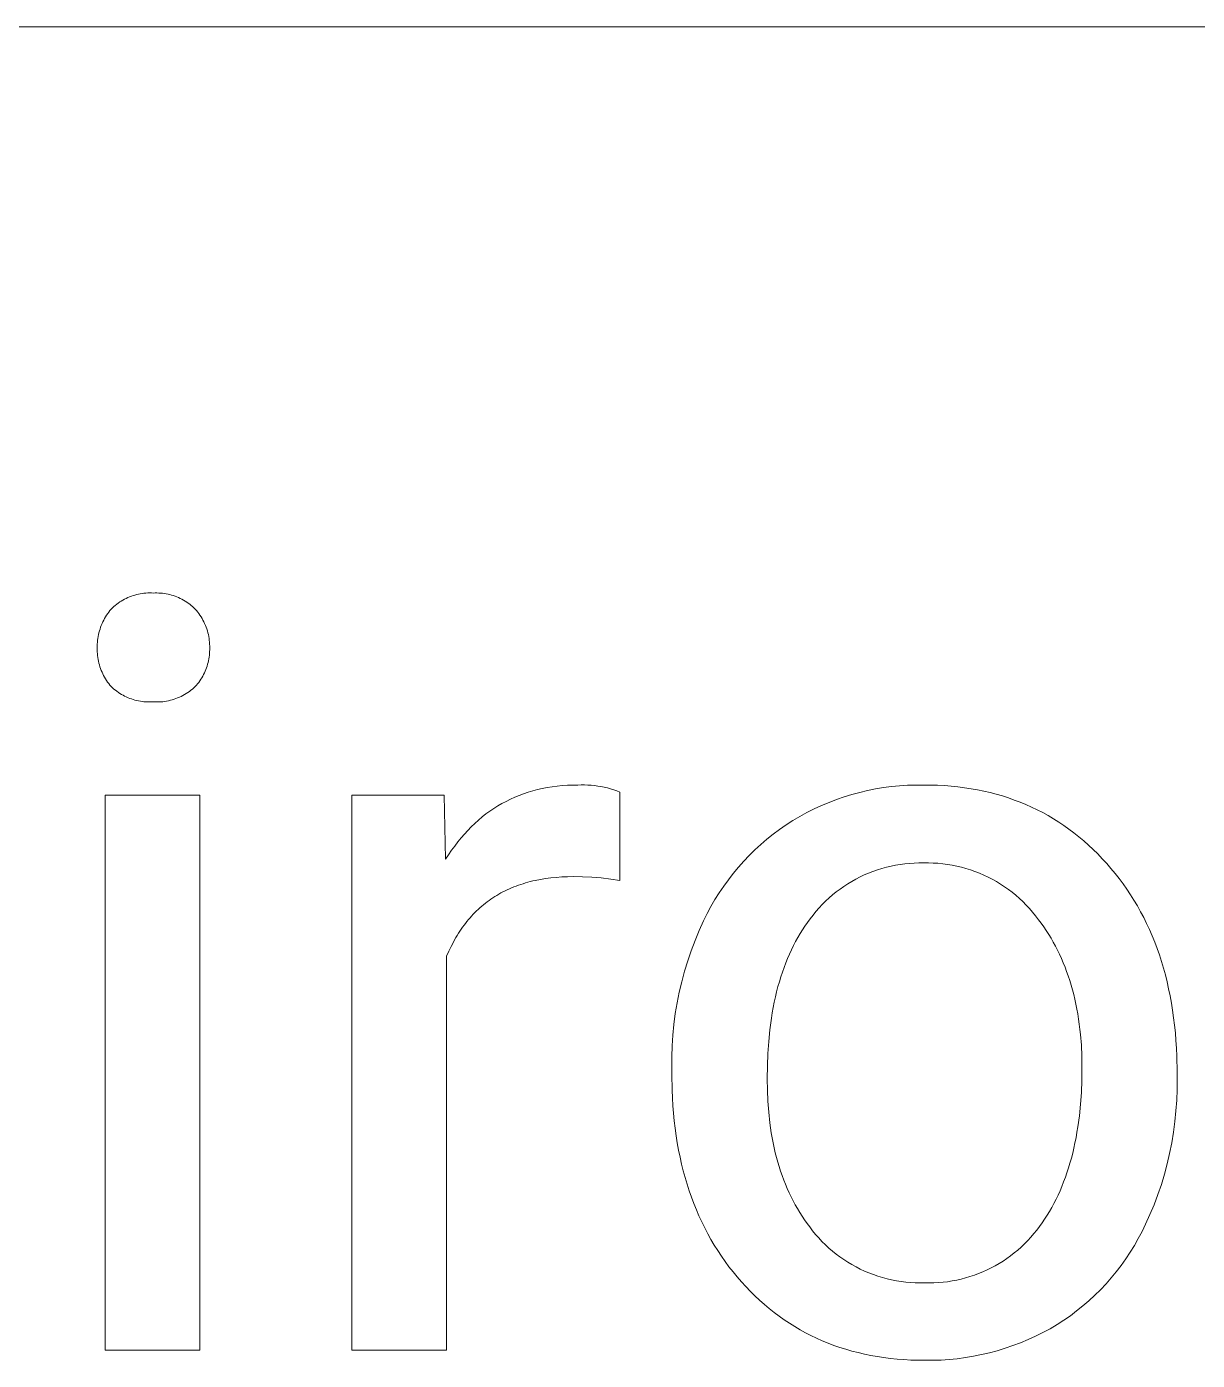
# Model space of a CAD drawing. Header units: millimetres. Extents: x -2542 to 6192, y -257 to 5845.
# Drawn here: x 3938.5 to 4068.1, y 572.1 to 719.8 of the extents above; entities that cross this region are included whole.
import ezdxf

# ---------------------------------------------------------------- set-up
doc = ezdxf.new("R2010")
doc.units = ezdxf.units.MM
doc.header["$MEASUREMENT"] = 0
doc.layers.add('Domyślny', color=7, linetype='Continuous', true_color=0x000000)

msp = doc.modelspace()

# ---------------------------------------------------------------- linework, layer by layer
at = {"layer": 'Domyślny', "color": 18, "lineweight": 15, "true_color": 0x000000}
for p, q in [((6183.9, 719.77), (2891.58, 719.77)), ((3948.46, 655.81), (3948.63, 655.93)), ((3948.63, 655.93), (3948.8, 656.05)), ((3948.8, 656.05), (3948.97, 656.16)), ((3948.97, 656.16), (3949.15, 656.26)), ((3949.15, 656.26), (3949.33, 656.36)), ((3949.33, 656.36), (3949.51, 656.45)), ((3949.51, 656.45), (3949.7, 656.54)), ((3949.7, 656.54), (3949.89, 656.62)), ((3949.89, 656.62), (3950.08, 656.69)), ((3950.08, 656.69), (3950.27, 656.76)), ((3950.27, 656.76), (3950.47, 656.82)), ((3950.47, 656.82), (3950.67, 656.87)), ((3950.67, 656.87), (3950.87, 656.92)), ((3950.87, 656.92), (3951.07, 656.96)), ((3951.07, 656.96), (3951.27, 656.99)), ((3951.27, 656.99), (3951.48, 657.02)), ((3951.48, 657.02), (3951.68, 657.03)), ((3951.68, 657.03), (3951.89, 657.05)), ((3951.89, 657.05), (3952.09, 657.05)), ((3952.09, 657.05), (3952.3, 657.05)), ((3952.3, 657.05), (3952.5, 657.04)), ((3952.5, 657.04), (3952.71, 657.05)), ((3952.71, 657.05), (3952.91, 657.05)), ((3952.91, 657.05), (3953.12, 657.04)), ((3953.12, 657.04), (3953.32, 657.03)), ((3953.32, 657.03), (3953.53, 657.01)), ((3953.53, 657.01), (3953.73, 656.99)), ((3953.73, 656.99), (3953.93, 656.95)), ((3953.93, 656.95), (3954.14, 656.92)), ((3954.14, 656.92), (3954.34, 656.87)), ((3954.34, 656.87), (3954.53, 656.82)), ((3954.53, 656.82), (3954.73, 656.76)), ((3954.73, 656.76), (3954.93, 656.69)), ((3954.93, 656.69), (3955.12, 656.62)), ((3955.12, 656.62), (3955.31, 656.54)), ((3955.31, 656.54), (3955.49, 656.45)), ((3955.49, 656.45), (3955.68, 656.36)), ((3955.68, 656.36), (3955.86, 656.26)), ((3955.86, 656.26), (3956.03, 656.15)), ((3956.03, 656.15), (3956.21, 656.04)), ((3956.21, 656.04), (3956.38, 655.93)), ((3956.38, 655.93), (3956.54, 655.81)), ((3947.12, 654.22), (3947.23, 654.4)), ((3947.23, 654.4), (3947.34, 654.58)), ((3947.34, 654.58), (3947.46, 654.76)), ((3947.46, 654.76), (3947.58, 654.93)), ((3947.58, 654.93), (3947.71, 655.1)), ((3947.71, 655.1), (3947.85, 655.26)), ((3947.85, 655.26), (3948, 655.41)), ((3948, 655.41), (3948.15, 655.55)), ((3948.15, 655.55), (3948.3, 655.68)), ((3948.3, 655.68), (3948.46, 655.81)), ((3956.54, 655.81), (3956.7, 655.68)), ((3956.7, 655.68), (3956.86, 655.54)), ((3956.86, 655.54), (3957.01, 655.41)), ((3957.01, 655.41), (3957.16, 655.26)), ((3957.16, 655.26), (3957.3, 655.1)), ((3957.3, 655.1), (3957.43, 654.94)), ((3957.43, 654.94), (3957.56, 654.76)), ((3957.56, 654.76), (3957.68, 654.59)), ((3957.68, 654.59), (3957.8, 654.41)), ((3957.8, 654.41), (3957.91, 654.23)), ((3946.55, 652.85), (3946.61, 653.05)), ((3946.61, 653.05), (3946.68, 653.25)), ((3946.68, 653.25), (3946.75, 653.45)), ((3946.75, 653.45), (3946.83, 653.65)), ((3946.83, 653.65), (3946.92, 653.84)), ((3946.92, 653.84), (3947.02, 654.03)), ((3947.02, 654.03), (3947.12, 654.22)), ((3957.91, 654.23), (3958.01, 654.04)), ((3958.01, 654.04), (3958.11, 653.85)), ((3958.11, 653.85), (3958.2, 653.66)), ((3958.2, 653.66), (3958.29, 653.46)), ((3958.29, 653.46), (3958.37, 653.26)), ((3958.37, 653.26), (3958.44, 653.06)), ((3958.44, 653.06), (3958.5, 652.86)), ((3946.31, 651.38), (3946.32, 651.6)), ((3946.32, 651.6), (3946.34, 651.81)), ((3946.34, 651.81), (3946.37, 652.02)), ((3946.37, 652.02), (3946.4, 652.23)), ((3946.4, 652.23), (3946.45, 652.44)), ((3946.45, 652.44), (3946.49, 652.64)), ((3946.49, 652.64), (3946.55, 652.85)), ((3958.5, 652.86), (3958.56, 652.65)), ((3958.56, 652.65), (3958.61, 652.44)), ((3958.61, 652.44), (3958.65, 652.23)), ((3958.65, 652.23), (3958.69, 652.02)), ((3958.69, 652.02), (3958.71, 651.81)), ((3958.71, 651.81), (3958.74, 651.6)), ((3958.74, 651.6), (3958.75, 651.39)), ((3946.31, 651.17), (3946.31, 651.38)), ((3946.31, 650.96), (3946.31, 651.17)), ((3946.31, 650.75), (3946.31, 650.96)), ((3946.31, 650.54), (3946.31, 650.75)), ((3946.32, 650.32), (3946.31, 650.54)), ((3946.34, 650.11), (3946.32, 650.32)), ((3946.37, 649.9), (3946.34, 650.11)), ((3958.7, 649.94), (3958.67, 649.74)), ((3958.72, 650.15), (3958.7, 649.94)), ((3958.74, 650.35), (3958.72, 650.15)), ((3958.75, 650.55), (3958.74, 650.35)), ((3958.75, 651.39), (3958.76, 651.17)), ((3958.76, 650.76), (3958.75, 650.55)), ((3958.76, 651.17), (3958.76, 650.96)), ((3958.76, 650.96), (3958.76, 650.76)), ((3946.4, 649.69), (3946.37, 649.9)), ((3946.44, 649.49), (3946.4, 649.69)), ((3946.49, 649.28), (3946.44, 649.49)), ((3946.54, 649.08), (3946.49, 649.28)), ((3946.6, 648.87), (3946.54, 649.08)), ((3946.67, 648.67), (3946.6, 648.87)), ((3946.75, 648.48), (3946.67, 648.67)), ((3946.83, 648.28), (3946.75, 648.48)), ((3958.34, 648.57), (3958.26, 648.38)), ((3958.41, 648.76), (3958.34, 648.57)), ((3958.47, 648.95), (3958.41, 648.76)), ((3958.53, 649.15), (3958.47, 648.95)), ((3958.58, 649.35), (3958.53, 649.15)), ((3958.63, 649.54), (3958.58, 649.35)), ((3958.67, 649.74), (3958.63, 649.54)), ((3946.92, 648.09), (3946.83, 648.28)), ((3947.01, 647.9), (3946.92, 648.09)), ((3947.11, 647.71), (3947.01, 647.9)), ((3947.22, 647.53), (3947.11, 647.71)), ((3947.33, 647.35), (3947.22, 647.53)), ((3947.45, 647.18), (3947.33, 647.35)), ((3947.58, 647.01), (3947.45, 647.18)), ((3947.71, 646.84), (3947.58, 647.01)), ((3957.42, 646.99), (3957.29, 646.84)), ((3957.55, 647.15), (3957.42, 646.99)), ((3957.66, 647.32), (3957.55, 647.15)), ((3957.78, 647.49), (3957.66, 647.32)), ((3957.89, 647.66), (3957.78, 647.49)), ((3957.99, 647.84), (3957.89, 647.66)), ((3958.08, 648.01), (3957.99, 647.84)), ((3958.17, 648.2), (3958.08, 648.01)), ((3958.26, 648.38), (3958.17, 648.2)), ((3947.85, 646.68), (3947.71, 646.84)), ((3948, 646.54), (3947.85, 646.68)), ((3948.15, 646.41), (3948, 646.54)), ((3948.31, 646.28), (3948.15, 646.41)), ((3948.47, 646.16), (3948.31, 646.28)), ((3948.64, 646.04), (3948.47, 646.16)), ((3948.81, 645.93), (3948.64, 646.04)), ((3948.98, 645.82), (3948.81, 645.93)), ((3949.16, 645.72), (3948.98, 645.82)), ((3949.34, 645.62), (3949.16, 645.72)), ((3949.52, 645.54), (3949.34, 645.62)), ((3949.71, 645.45), (3949.52, 645.54)), ((3955.4, 645.5), (3955.21, 645.42)), ((3955.6, 645.59), (3955.4, 645.5)), ((3955.78, 645.69), (3955.6, 645.59)), ((3955.97, 645.79), (3955.78, 645.69)), ((3956.15, 645.9), (3955.97, 645.79)), ((3956.33, 646.02), (3956.15, 645.9)), ((3956.51, 646.14), (3956.33, 646.02)), ((3956.67, 646.27), (3956.51, 646.14)), ((3956.84, 646.4), (3956.67, 646.27)), ((3957, 646.54), (3956.84, 646.4)), ((3957.16, 646.68), (3957, 646.54)), ((3957.29, 646.84), (3957.16, 646.68)), ((3949.9, 645.38), (3949.71, 645.45)), ((3950.09, 645.31), (3949.9, 645.38)), ((3950.29, 645.25), (3950.09, 645.31)), ((3950.48, 645.19), (3950.29, 645.25)), ((3950.68, 645.14), (3950.48, 645.19)), ((3950.88, 645.1), (3950.68, 645.14)), ((3951.08, 645.06), (3950.88, 645.1)), ((3951.28, 645.03), (3951.08, 645.06)), ((3951.48, 645.01), (3951.28, 645.03)), ((3951.69, 644.99), (3951.48, 645.01)), ((3951.89, 644.98), (3951.69, 644.99)), ((3952.1, 644.98), (3951.89, 644.98)), ((3952.3, 644.98), (3952.1, 644.98)), ((3952.5, 645), (3952.3, 644.98)), ((3952.71, 644.99), (3952.5, 645)), ((3952.93, 644.98), (3952.71, 644.99)), ((3953.14, 644.98), (3952.93, 644.98)), ((3953.35, 645), (3953.14, 644.98)), ((3953.56, 645.01), (3953.35, 645)), ((3953.77, 645.04), (3953.56, 645.01)), ((3953.98, 645.07), (3953.77, 645.04)), ((3954.19, 645.11), (3953.98, 645.07)), ((3954.4, 645.16), (3954.19, 645.11)), ((3954.6, 645.22), (3954.4, 645.16)), ((3954.81, 645.28), (3954.6, 645.22)), ((3955.01, 645.35), (3954.81, 645.28)), ((3955.21, 645.42), (3955.01, 645.35)), ((3994.54, 635.13), (3995.06, 635.27)), ((3995.06, 635.27), (3995.59, 635.39)), ((3995.59, 635.39), (3996.13, 635.49)), ((3996.13, 635.49), (3996.68, 635.58)), ((3996.68, 635.58), (3997.23, 635.65)), ((3997.23, 635.65), (3997.8, 635.71)), ((3997.8, 635.71), (3998.37, 635.75)), ((3998.37, 635.75), (3998.95, 635.77)), ((3998.95, 635.77), (3999.54, 635.78)), ((3999.54, 635.78), (3999.91, 635.79)), ((3999.91, 635.79), (4000.27, 635.79)), ((4000.27, 635.79), (4000.64, 635.78)), ((4000.64, 635.78), (4001, 635.76)), ((4001, 635.76), (4001.37, 635.72)), ((4001.37, 635.72), (4001.73, 635.67)), ((4001.73, 635.67), (4002.09, 635.61)), ((4002.09, 635.61), (4002.45, 635.54)), ((4002.45, 635.54), (4002.81, 635.45)), ((4002.81, 635.45), (4003.16, 635.36)), ((4003.16, 635.36), (4003.51, 635.25)), ((4003.51, 635.25), (4003.85, 635.13)), ((4030.75, 634.96), (4031.62, 635.17)), ((4031.62, 635.17), (4032.49, 635.35)), ((4032.49, 635.35), (4033.38, 635.49)), ((4033.38, 635.49), (4034.26, 635.61)), ((4034.26, 635.61), (4035.15, 635.7)), ((4035.15, 635.7), (4036.05, 635.76)), ((4036.05, 635.76), (4036.94, 635.78)), ((4036.94, 635.78), (4037.83, 635.78)), ((4037.83, 635.78), (4038.61, 635.77)), ((4038.61, 635.77), (4039.38, 635.75)), ((4039.38, 635.75), (4040.14, 635.71)), ((4040.14, 635.71), (4040.89, 635.65)), ((4040.89, 635.65), (4041.63, 635.57)), ((4041.63, 635.57), (4042.36, 635.48)), ((4042.36, 635.48), (4043.08, 635.37)), ((4043.08, 635.37), (4043.79, 635.24)), ((4043.79, 635.24), (4044.5, 635.1)), ((3947.18, 573.19), (3947.18, 634.64)), ((3947.18, 634.64), (3957.68, 634.64)), ((3957.68, 634.64), (3957.68, 573.19)), ((3974.5, 573.19), (3974.5, 634.65)), ((3974.5, 634.65), (3984.71, 634.65)), ((3984.71, 634.65), (3984.88, 627.55)), ((3990.67, 633.46), (3991.12, 633.73)), ((3991.12, 633.73), (3991.59, 633.97)), ((3991.59, 633.97), (3992.06, 634.21)), ((3992.06, 634.21), (3992.54, 634.42)), ((3992.54, 634.42), (3993.02, 634.63)), ((3993.02, 634.63), (3993.52, 634.81)), ((3993.52, 634.81), (3994.02, 634.98)), ((3994.02, 634.98), (3994.54, 635.13)), ((4003.85, 635.13), (4004.2, 634.99)), ((4004.2, 634.99), (4004.2, 625.22)), ((4026.52, 633.51), (4027.35, 633.86)), ((4027.35, 633.86), (4028.18, 634.18)), ((4028.18, 634.18), (4029.03, 634.47)), ((4029.03, 634.47), (4029.88, 634.73)), ((4029.88, 634.73), (4030.75, 634.96)), ((4044.5, 635.1), (4045.19, 634.94)), ((4045.19, 634.94), (4045.88, 634.76)), ((4045.88, 634.76), (4046.55, 634.57)), ((4046.55, 634.57), (4047.22, 634.35)), ((4047.22, 634.35), (4047.87, 634.12)), ((4047.87, 634.12), (4048.52, 633.88)), ((4048.52, 633.88), (4049.16, 633.62)), ((3988.53, 631.89), (3988.94, 632.24)), ((3988.94, 632.24), (3989.36, 632.57)), ((3989.36, 632.57), (3989.79, 632.88)), ((3989.79, 632.88), (3990.22, 633.18)), ((3990.22, 633.18), (3990.67, 633.46)), ((4023.35, 631.86), (4024.12, 632.31)), ((4024.12, 632.31), (4024.91, 632.74)), ((4024.91, 632.74), (4025.71, 633.14)), ((4025.71, 633.14), (4026.52, 633.51)), ((4049.16, 633.62), (4049.79, 633.34)), ((4049.79, 633.34), (4050.41, 633.04)), ((4050.41, 633.04), (4051.02, 632.73)), ((4051.02, 632.73), (4051.62, 632.39)), ((4051.62, 632.39), (4052.21, 632.05)), ((3986.97, 630.35), (3987.35, 630.76)), ((3987.35, 630.76), (3987.73, 631.15)), ((3987.73, 631.15), (3988.13, 631.53)), ((3988.13, 631.53), (3988.53, 631.89)), ((4021.17, 630.33), (4021.88, 630.87)), ((4021.88, 630.87), (4022.61, 631.37)), ((4022.61, 631.37), (4023.35, 631.86)), ((4052.21, 632.05), (4052.79, 631.68)), ((4052.79, 631.68), (4053.36, 631.3)), ((4053.36, 631.3), (4053.93, 630.9)), ((4053.93, 630.9), (4054.48, 630.48)), ((3985.89, 629.02), (3986.24, 629.48)), ((3986.24, 629.48), (3986.6, 629.92)), ((3986.6, 629.92), (3986.97, 630.35)), ((4019.81, 629.2), (4020.48, 629.78)), ((4020.48, 629.78), (4021.17, 630.33)), ((4054.48, 630.48), (4055.03, 630.05)), ((4055.03, 630.05), (4055.56, 629.6)), ((4055.56, 629.6), (4056.09, 629.13)), ((3984.88, 627.55), (3985.21, 628.06)), ((3985.21, 628.06), (3985.55, 628.55)), ((3985.55, 628.55), (3985.89, 629.02)), ((4017.91, 627.34), (4018.52, 627.98)), ((4018.52, 627.98), (4019.15, 628.6)), ((4019.15, 628.6), (4019.81, 629.2)), ((4056.09, 629.13), (4056.61, 628.65)), ((4056.61, 628.65), (4057.12, 628.14)), ((4057.12, 628.14), (4057.62, 627.62)), ((4016.75, 625.99), (4017.32, 626.68)), ((4017.32, 626.68), (4017.91, 627.34)), ((4032.71, 626.39), (4032.22, 626.21)), ((4033.21, 626.54), (4032.71, 626.39)), ((4033.71, 626.68), (4033.21, 626.54)), ((4034.22, 626.8), (4033.71, 626.68)), ((4034.73, 626.9), (4034.22, 626.8)), ((4035.24, 626.99), (4034.73, 626.9)), ((4035.76, 627.05), (4035.24, 626.99)), ((4036.27, 627.1), (4035.76, 627.05)), ((4036.79, 627.14), (4036.27, 627.1)), ((4037.31, 627.15), (4036.79, 627.14)), ((4037.83, 627.15), (4037.31, 627.15)), ((4038.36, 627.15), (4037.83, 627.15)), ((4038.89, 627.14), (4038.36, 627.15)), ((4039.41, 627.11), (4038.89, 627.14)), ((4039.94, 627.06), (4039.41, 627.11)), ((4040.46, 626.99), (4039.94, 627.06)), ((4040.98, 626.91), (4040.46, 626.99)), ((4041.5, 626.8), (4040.98, 626.91)), ((4042.01, 626.68), (4041.5, 626.8)), ((4042.52, 626.54), (4042.01, 626.68)), ((4043.02, 626.39), (4042.52, 626.54)), ((4043.52, 626.21), (4043.02, 626.39)), ((4057.62, 627.62), (4058.11, 627.09)), ((4058.11, 627.09), (4058.58, 626.54)), ((4058.58, 626.54), (4059.05, 625.98)), ((3993.47, 624.85), (3993.21, 624.77)), ((3993.73, 624.93), (3993.47, 624.85)), ((3993.99, 625.01), (3993.73, 624.93)), ((3994.26, 625.08), (3993.99, 625.01)), ((3994.54, 625.15), (3994.26, 625.08)), ((3994.81, 625.21), (3994.54, 625.15)), ((3995.38, 625.32), (3994.81, 625.21)), ((3995.95, 625.41), (3995.38, 625.32)), ((3996.54, 625.49), (3995.95, 625.41)), ((3997.14, 625.55), (3996.54, 625.49)), ((3997.75, 625.6), (3997.14, 625.55)), ((3998.38, 625.62), (3997.75, 625.6)), ((3999.02, 625.63), (3998.38, 625.62)), ((4000.06, 625.62), (3999.02, 625.63)), ((4001.1, 625.57), (4000.06, 625.62)), ((4002.13, 625.49), (4001.1, 625.57)), ((4003.17, 625.37), (4002.13, 625.49)), ((4004.2, 625.22), (4003.17, 625.37)), ((4015.69, 624.58), (4016.21, 625.29)), ((4016.21, 625.29), (4016.75, 625.99)), ((4029.43, 624.83), (4028.99, 624.55)), ((4029.87, 625.1), (4029.43, 624.83)), ((4030.33, 625.36), (4029.87, 625.1)), ((4030.79, 625.6), (4030.33, 625.36)), ((4031.26, 625.82), (4030.79, 625.6)), ((4031.74, 626.02), (4031.26, 625.82)), ((4032.22, 626.21), (4031.74, 626.02)), ((4044.01, 626.02), (4043.52, 626.21)), ((4044.49, 625.81), (4044.01, 626.02)), ((4044.97, 625.59), (4044.49, 625.81)), ((4045.44, 625.35), (4044.97, 625.59)), ((4045.9, 625.09), (4045.44, 625.35)), ((4046.35, 624.81), (4045.9, 625.09)), ((4046.79, 624.52), (4046.35, 624.81)), ((4059.05, 625.98), (4059.49, 625.41)), ((4059.49, 625.41), (4059.93, 624.83)), ((4059.93, 624.83), (4060.34, 624.23)), ((3990.34, 623.43), (3990.12, 623.29)), ((3990.56, 623.56), (3990.34, 623.43)), ((3990.79, 623.69), (3990.56, 623.56)), ((3991.01, 623.82), (3990.79, 623.69)), ((3991.24, 623.94), (3991.01, 623.82)), ((3991.48, 624.06), (3991.24, 623.94)), ((3991.71, 624.18), (3991.48, 624.06)), ((3991.96, 624.29), (3991.71, 624.18)), ((3992.2, 624.39), (3991.96, 624.29)), ((3992.45, 624.49), (3992.2, 624.39)), ((3992.7, 624.59), (3992.45, 624.49)), ((3992.95, 624.68), (3992.7, 624.59)), ((3993.21, 624.77), (3992.95, 624.68)), ((4014.72, 623.09), (4015.19, 623.84)), ((4015.19, 623.84), (4015.69, 624.58)), ((4027.75, 623.61), (4027.35, 623.27)), ((4028.15, 623.94), (4027.75, 623.61)), ((4028.57, 624.25), (4028.15, 623.94)), ((4028.99, 624.55), (4028.57, 624.25)), ((4047.22, 624.22), (4046.79, 624.52)), ((4047.64, 623.9), (4047.22, 624.22)), ((4048.05, 623.57), (4047.64, 623.9)), ((4048.44, 623.22), (4048.05, 623.57)), ((4060.34, 624.23), (4060.75, 623.63)), ((4060.75, 623.63), (4061.13, 623.01)), ((3988.5, 622.01), (3988.31, 621.83)), ((3988.69, 622.19), (3988.5, 622.01)), ((3988.89, 622.36), (3988.69, 622.19)), ((3989.09, 622.52), (3988.89, 622.36)), ((3989.29, 622.68), (3989.09, 622.52)), ((3989.49, 622.84), (3989.29, 622.68)), ((3989.7, 622.99), (3989.49, 622.84)), ((3989.91, 623.14), (3989.7, 622.99)), ((3990.12, 623.29), (3989.91, 623.14)), ((4013.86, 621.54), (4014.28, 622.32)), ((4014.28, 622.32), (4014.72, 623.09)), ((4026.25, 622.16), (4025.91, 621.77)), ((4026.61, 622.54), (4026.25, 622.16)), ((4026.97, 622.91), (4026.61, 622.54)), ((4027.35, 623.27), (4026.97, 622.91)), ((4048.83, 622.86), (4048.44, 623.22)), ((4049.2, 622.48), (4048.83, 622.86)), ((4049.56, 622.1), (4049.2, 622.48)), ((4049.9, 621.7), (4049.56, 622.1)), ((4061.13, 623.01), (4061.51, 622.39)), ((4061.51, 622.39), (4061.86, 621.75)), ((3987.09, 620.46), (3986.93, 620.25)), ((3987.25, 620.67), (3987.09, 620.46)), ((3987.42, 620.88), (3987.25, 620.67)), ((3987.59, 621.08), (3987.42, 620.88)), ((3987.77, 621.27), (3987.59, 621.08)), ((3987.95, 621.46), (3987.77, 621.27)), ((3988.13, 621.65), (3987.95, 621.46)), ((3988.31, 621.83), (3988.13, 621.65)), ((4012.97, 619.66), (4013.46, 620.75)), ((4013.46, 620.75), (4013.86, 621.54)), ((4024.98, 620.56), (4024.69, 620.16)), ((4025.27, 620.95), (4024.98, 620.56)), ((4025.58, 621.37), (4025.27, 620.95)), ((4025.91, 621.77), (4025.58, 621.37)), ((4050.23, 621.29), (4049.9, 621.7)), ((4050.54, 620.86), (4050.23, 621.29)), ((4050.84, 620.47), (4050.54, 620.86)), ((4051.13, 620.06), (4050.84, 620.47)), ((4061.86, 621.75), (4062.21, 621.1)), ((4062.21, 621.1), (4062.53, 620.44)), ((4062.53, 620.44), (4062.85, 619.77)), ((3986.16, 619.12), (3986.02, 618.88)), ((3986.31, 619.36), (3986.16, 619.12)), ((3986.46, 619.59), (3986.31, 619.36)), ((3986.61, 619.81), (3986.46, 619.59)), ((3986.77, 620.03), (3986.61, 619.81)), ((3986.93, 620.25), (3986.77, 620.03)), ((4012.51, 618.55), (4012.97, 619.66)), ((4024.15, 619.33), (4023.9, 618.9)), ((4024.42, 619.75), (4024.15, 619.33)), ((4024.69, 620.16), (4024.42, 619.75)), ((4051.41, 619.65), (4051.13, 620.06)), ((4051.68, 619.23), (4051.41, 619.65)), ((4051.94, 618.81), (4051.68, 619.23)), ((4062.85, 619.77), (4063.14, 619.08)), ((4063.14, 619.08), (4063.43, 618.39)), ((3985.49, 617.88), (3985.24, 617.36)), ((3985.75, 618.39), (3985.49, 617.88)), ((3985.88, 618.64), (3985.75, 618.39)), ((3986.02, 618.88), (3985.88, 618.64)), ((4011.7, 616.29), (4012.08, 617.43)), ((4012.08, 617.43), (4012.51, 618.55)), ((4023.19, 617.54), (4022.97, 617.06)), ((4023.42, 618), (4023.19, 617.54)), ((4023.65, 618.45), (4023.42, 618)), ((4023.9, 618.9), (4023.65, 618.45)), ((4052.19, 618.37), (4051.94, 618.81)), ((4052.43, 617.93), (4052.19, 618.37)), ((4052.66, 617.48), (4052.43, 617.93)), ((4052.88, 617.03), (4052.66, 617.48)), ((4063.43, 618.39), (4063.69, 617.68)), ((4063.69, 617.68), (4063.94, 616.97)), ((3985.24, 617.36), (3985, 616.82)), ((3985, 616.82), (3985, 573.19)), ((4011.35, 615.15), (4011.7, 616.29)), ((4022.56, 616.08), (4022.37, 615.58)), ((4022.76, 616.58), (4022.56, 616.08)), ((4022.97, 617.06), (4022.76, 616.58)), ((4053.09, 616.56), (4052.88, 617.03)), ((4053.3, 616.09), (4053.09, 616.56)), ((4053.49, 615.61), (4053.3, 616.09)), ((4063.94, 616.97), (4064.18, 616.24)), ((4064.18, 616.24), (4064.4, 615.5)), ((4011.04, 613.99), (4011.35, 615.15)), ((4022.01, 614.53), (4021.85, 613.99)), ((4022.19, 615.06), (4022.01, 614.53)), ((4022.37, 615.58), (4022.19, 615.06)), ((4053.67, 615.13), (4053.49, 615.61)), ((4053.85, 614.63), (4053.67, 615.13)), ((4054.01, 614.13), (4053.85, 614.63)), ((4064.4, 615.5), (4064.61, 614.75)), ((4064.61, 614.75), (4064.8, 613.99)), ((4010.76, 612.82), (4011.04, 613.99)), ((4021.7, 613.45), (4021.55, 612.89)), ((4021.85, 613.99), (4021.7, 613.45)), ((4054.17, 613.62), (4054.01, 614.13)), ((4054.31, 613.11), (4054.17, 613.62)), ((4054.45, 612.59), (4054.31, 613.11)), ((4064.8, 613.99), (4064.97, 613.21)), ((4064.97, 613.21), (4065.13, 612.43)), ((4010.33, 610.46), (4010.53, 611.65)), ((4010.53, 611.65), (4010.76, 612.82)), ((4021.29, 611.74), (4021.17, 611.15)), ((4021.42, 612.32), (4021.29, 611.74)), ((4021.55, 612.89), (4021.42, 612.32)), ((4054.58, 612.06), (4054.45, 612.59)), ((4054.7, 611.52), (4054.58, 612.06)), ((4065.13, 612.43), (4065.28, 611.63)), ((4065.28, 611.63), (4065.41, 610.83)), ((4010.18, 609.27), (4010.33, 610.46)), ((4021.07, 610.55), (4020.97, 609.94)), ((4021.17, 611.15), (4021.07, 610.55)), ((4054.8, 610.97), (4054.7, 611.52)), ((4054.9, 610.42), (4054.8, 610.97)), ((4054.99, 609.86), (4054.9, 610.42)), ((4065.41, 610.83), (4065.52, 610.01)), ((4010.06, 608.08), (4010.18, 609.27)), ((4020.8, 608.68), (4020.67, 607.38)), ((4020.97, 609.94), (4020.8, 608.68)), ((4055.07, 609.29), (4054.99, 609.86)), ((4055.14, 608.72), (4055.07, 609.29)), ((4055.2, 608.14), (4055.14, 608.72)), ((4065.52, 610.01), (4065.62, 609.18)), ((4065.62, 609.18), (4065.71, 608.34)), ((4009.98, 606.89), (4010.06, 608.08)), ((4020.67, 607.38), (4020.58, 606.04)), ((4055.3, 606.95), (4055.2, 608.14)), ((4065.71, 608.34), (4065.78, 607.49)), ((4065.78, 607.49), (4065.83, 606.62)), ((4009.94, 605.69), (4009.98, 606.89)), ((4009.94, 604.49), (4009.94, 605.69)), ((4020.58, 606.04), (4020.52, 604.66)), ((4055.35, 605.73), (4055.3, 606.95)), ((4055.37, 604.49), (4055.35, 605.73)), ((4065.83, 606.62), (4065.87, 605.75)), ((4065.87, 605.75), (4065.9, 603.97)), ((4009.94, 603.76), (4009.94, 604.49)), ((4020.52, 604.66), (4020.5, 603.24)), ((4055.35, 603.1), (4055.37, 604.49)), ((4009.97, 601.99), (4009.94, 603.76)), ((4020.5, 603.24), (4020.52, 601.98)), ((4055.3, 601.74), (4055.35, 603.1)), ((4065.9, 603.97), (4065.9, 603.24)), ((4065.9, 603.24), (4065.9, 602.05)), ((4010.01, 601.12), (4009.97, 601.99)), ((4020.52, 601.98), (4020.57, 600.75)), ((4055.21, 600.43), (4055.3, 601.74)), ((4065.9, 602.05), (4065.86, 600.86)), ((4010.06, 600.26), (4010.01, 601.12)), ((4010.13, 599.42), (4010.06, 600.26)), ((4020.57, 600.75), (4020.67, 599.55)), ((4055.08, 599.15), (4055.21, 600.43)), ((4065.86, 600.86), (4065.78, 599.68)), ((4010.21, 598.58), (4010.13, 599.42)), ((4010.31, 597.76), (4010.21, 598.58)), ((4020.67, 599.55), (4020.79, 598.38)), ((4020.79, 598.38), (4020.87, 597.81)), ((4054.91, 597.92), (4055.08, 599.15)), ((4065.67, 598.5), (4065.51, 597.32)), ((4065.78, 599.68), (4065.67, 598.5)), ((4010.42, 596.94), (4010.31, 597.76)), ((4010.55, 596.14), (4010.42, 596.94)), ((4020.87, 597.81), (4020.96, 597.24)), ((4020.96, 597.24), (4021.06, 596.69)), ((4054.71, 596.72), (4054.81, 597.32)), ((4054.81, 597.32), (4054.91, 597.92)), ((4065.51, 597.32), (4065.32, 596.15)), ((4010.69, 595.35), (4010.55, 596.14)), ((4010.85, 594.57), (4010.69, 595.35)), ((4021.06, 596.69), (4021.16, 596.14)), ((4021.16, 596.14), (4021.28, 595.6)), ((4021.28, 595.6), (4021.4, 595.06)), ((4054.34, 595), (4054.47, 595.57)), ((4054.47, 595.57), (4054.59, 596.14)), ((4054.59, 596.14), (4054.71, 596.72)), ((4065.32, 596.15), (4065.08, 594.98)), ((4011.02, 593.8), (4010.85, 594.57)), ((4011.21, 593.05), (4011.02, 593.8)), ((4021.4, 595.06), (4021.54, 594.54)), ((4021.54, 594.54), (4021.68, 594.02)), ((4021.68, 594.02), (4021.83, 593.51)), ((4053.88, 593.37), (4054.04, 593.9)), ((4054.04, 593.9), (4054.19, 594.45)), ((4054.19, 594.45), (4054.34, 595)), ((4064.81, 593.82), (4064.51, 592.68)), ((4065.08, 594.98), (4064.81, 593.82)), ((4011.42, 592.3), (4011.21, 593.05)), ((4021.83, 593.51), (4021.99, 593.01)), ((4021.99, 593.01), (4022.16, 592.52)), ((4022.16, 592.52), (4022.34, 592.03)), ((4053.34, 591.82), (4053.53, 592.33)), ((4053.53, 592.33), (4053.71, 592.84)), ((4053.71, 592.84), (4053.88, 593.37)), ((4064.51, 592.68), (4064.16, 591.54)), ((4011.63, 591.57), (4011.42, 592.3)), ((4011.87, 590.84), (4011.63, 591.57)), ((4012.11, 590.13), (4011.87, 590.84)), ((4022.34, 592.03), (4022.53, 591.56)), ((4022.53, 591.56), (4022.73, 591.09)), ((4022.73, 591.09), (4022.93, 590.62)), ((4052.72, 590.36), (4052.94, 590.84)), ((4052.94, 590.84), (4053.14, 591.33)), ((4053.14, 591.33), (4053.34, 591.82)), ((4064.16, 591.54), (4063.78, 590.42)), ((4012.38, 589.43), (4012.11, 590.13)), ((4012.66, 588.74), (4012.38, 589.43)), ((4022.93, 590.62), (4023.15, 590.17)), ((4023.15, 590.17), (4023.38, 589.73)), ((4023.38, 589.73), (4023.61, 589.29)), ((4052.02, 588.99), (4052.26, 589.44)), ((4052.26, 589.44), (4052.5, 589.9)), ((4052.5, 589.9), (4052.72, 590.36)), ((4063.78, 590.42), (4063.36, 589.3)), ((4012.95, 588.06), (4012.66, 588.74)), ((4013.26, 587.39), (4012.95, 588.06)), ((4023.61, 589.29), (4023.85, 588.86)), ((4023.85, 588.86), (4024.11, 588.44)), ((4024.11, 588.44), (4024.37, 588.03)), ((4024.37, 588.03), (4024.64, 587.62)), ((4051.23, 587.7), (4051.5, 588.12)), ((4051.5, 588.12), (4051.76, 588.55)), ((4051.76, 588.55), (4052.02, 588.99)), ((4062.9, 588.21), (4062.41, 587.13)), ((4063.36, 589.3), (4062.9, 588.21)), ((4013.58, 586.73), (4013.26, 587.39)), ((4013.92, 586.08), (4013.58, 586.73)), ((4024.64, 587.62), (4024.92, 587.22)), ((4024.92, 587.22), (4025.21, 586.84)), ((4025.21, 586.84), (4025.53, 586.42)), ((4025.53, 586.42), (4025.86, 586.01)), ((4050.04, 586.09), (4050.36, 586.49)), ((4050.36, 586.49), (4050.66, 586.89)), ((4050.66, 586.89), (4050.95, 587.29)), ((4050.95, 587.29), (4051.23, 587.7)), ((4062.41, 587.13), (4062.03, 586.33)), ((4014.27, 585.45), (4013.92, 586.08)), ((4014.64, 584.82), (4014.27, 585.45)), ((4025.86, 586.01), (4026.21, 585.61)), ((4026.21, 585.61), (4026.57, 585.23)), ((4026.57, 585.23), (4026.95, 584.86)), ((4048.64, 584.61), (4049.01, 584.96)), ((4049.01, 584.96), (4049.36, 585.33)), ((4049.36, 585.33), (4049.71, 585.7)), ((4049.71, 585.7), (4050.04, 586.09)), ((4061.61, 585.55), (4061.18, 584.78)), ((4062.03, 586.33), (4061.61, 585.55)), ((4015.03, 584.21), (4014.64, 584.82)), ((4015.43, 583.61), (4015.03, 584.21)), ((4015.84, 583.01), (4015.43, 583.61)), ((4026.95, 584.86), (4027.33, 584.5)), ((4027.33, 584.5), (4027.73, 584.16)), ((4027.73, 584.16), (4028.14, 583.83)), ((4028.14, 583.83), (4028.56, 583.52)), ((4028.56, 583.52), (4028.99, 583.22)), ((4047.06, 583.34), (4047.47, 583.64)), ((4047.47, 583.64), (4047.87, 583.95)), ((4047.87, 583.95), (4048.26, 584.28)), ((4048.26, 584.28), (4048.64, 584.61)), ((4060.71, 584.03), (4060.22, 583.29)), ((4061.18, 584.78), (4060.71, 584.03)), ((4016.27, 582.43), (4015.84, 583.01)), ((4016.72, 581.86), (4016.27, 582.43)), ((4028.99, 583.22), (4029.44, 582.93)), ((4029.44, 582.93), (4029.89, 582.66)), ((4029.89, 582.66), (4030.35, 582.41)), ((4030.35, 582.41), (4030.82, 582.17)), ((4030.82, 582.17), (4031.29, 581.95)), ((4044.39, 581.86), (4044.86, 582.07)), ((4044.86, 582.07), (4045.31, 582.29)), ((4045.31, 582.29), (4045.76, 582.53)), ((4045.76, 582.53), (4046.2, 582.79)), ((4046.2, 582.79), (4046.63, 583.06)), ((4046.63, 583.06), (4047.06, 583.34)), ((4059.71, 582.57), (4059.17, 581.87)), ((4060.22, 583.29), (4059.71, 582.57)), ((4017.18, 581.3), (4016.72, 581.86)), ((4017.65, 580.76), (4017.18, 581.3)), ((4018.14, 580.22), (4017.65, 580.76)), ((4031.29, 581.95), (4031.78, 581.74)), ((4031.78, 581.74), (4032.27, 581.55)), ((4032.27, 581.55), (4032.77, 581.38)), ((4032.77, 581.38), (4033.27, 581.23)), ((4033.27, 581.23), (4033.78, 581.09)), ((4033.78, 581.09), (4034.29, 580.97)), ((4034.29, 580.97), (4034.81, 580.87)), ((4034.81, 580.87), (4035.33, 580.79)), ((4035.33, 580.79), (4035.85, 580.72)), ((4035.85, 580.72), (4036.37, 580.67)), ((4036.37, 580.67), (4036.9, 580.64)), ((4036.9, 580.64), (4037.42, 580.63)), ((4037.42, 580.63), (4037.95, 580.64)), ((4037.95, 580.64), (4038.46, 580.63)), ((4038.46, 580.63), (4038.97, 580.64)), ((4038.97, 580.64), (4039.48, 580.67)), ((4039.48, 580.67), (4039.98, 580.71)), ((4039.98, 580.71), (4040.49, 580.77)), ((4040.49, 580.77), (4040.99, 580.85)), ((4040.99, 580.85), (4041.49, 580.94)), ((4041.49, 580.94), (4041.99, 581.06)), ((4041.99, 581.06), (4042.48, 581.18)), ((4042.48, 581.18), (4042.96, 581.33)), ((4042.96, 581.33), (4043.45, 581.49)), ((4043.45, 581.49), (4043.92, 581.67)), ((4043.92, 581.67), (4044.39, 581.86)), ((4058.03, 580.53), (4057.42, 579.88)), ((4058.61, 581.19), (4058.03, 580.53)), ((4059.17, 581.87), (4058.61, 581.19)), ((4018.64, 579.7), (4018.14, 580.22)), ((4019.15, 579.2), (4018.64, 579.7)), ((4019.67, 578.71), (4019.15, 579.2)), ((4056.79, 579.26), (4056.14, 578.66)), ((4057.42, 579.88), (4056.79, 579.26)), ((4020.19, 578.25), (4019.67, 578.71)), ((4020.73, 577.79), (4020.19, 578.25)), ((4021.27, 577.36), (4020.73, 577.79)), ((4055.47, 578.09), (4054.78, 577.53)), ((4056.14, 578.66), (4055.47, 578.09)), ((4021.83, 576.94), (4021.27, 577.36)), ((4022.39, 576.54), (4021.83, 576.94)), ((4022.97, 576.16), (4022.39, 576.54)), ((4023.55, 575.8), (4022.97, 576.16)), ((4053.35, 576.5), (4052.61, 576.02)), ((4054.08, 577), (4053.35, 576.5)), ((4054.78, 577.53), (4054.08, 577)), ((4024.14, 575.45), (4023.55, 575.8)), ((4024.74, 575.12), (4024.14, 575.45)), ((4025.35, 574.8), (4024.74, 575.12)), ((4025.97, 574.51), (4025.35, 574.8)), ((4050.22, 574.73), (4049.4, 574.35)), ((4051.03, 575.13), (4050.22, 574.73)), ((4051.83, 575.56), (4051.03, 575.13)), ((4052.61, 576.02), (4051.83, 575.56)), ((3957.68, 573.19), (3947.18, 573.19)), ((3985, 573.19), (3974.5, 573.19)), ((4026.6, 574.23), (4025.97, 574.51)), ((4027.24, 573.96), (4026.6, 574.23)), ((4027.89, 573.72), (4027.24, 573.96)), ((4028.54, 573.49), (4027.89, 573.72)), ((4029.21, 573.28), (4028.54, 573.49)), ((4029.89, 573.08), (4029.21, 573.28)), ((4045.99, 573.13), (4045.12, 572.89)), ((4046.86, 573.39), (4045.99, 573.13)), ((4047.71, 573.69), (4046.86, 573.39)), ((4048.56, 574.01), (4047.71, 573.69)), ((4049.4, 574.35), (4048.56, 574.01)), ((4030.57, 572.91), (4029.89, 573.08)), ((4031.27, 572.75), (4030.57, 572.91)), ((4031.97, 572.6), (4031.27, 572.75)), ((4032.69, 572.47), (4031.97, 572.6)), ((4033.41, 572.36), (4032.69, 572.47)), ((4034.14, 572.27), (4033.41, 572.36)), ((4034.89, 572.2), (4034.14, 572.27)), ((4035.64, 572.14), (4034.89, 572.2)), ((4036.4, 572.09), (4035.64, 572.14)), ((4037.17, 572.07), (4036.4, 572.09)), ((4037.95, 572.06), (4037.17, 572.07)), ((4038.86, 572.06), (4037.95, 572.06)), ((4039.76, 572.09), (4038.86, 572.06)), ((4040.66, 572.15), (4039.76, 572.09)), ((4041.56, 572.24), (4040.66, 572.15)), ((4042.46, 572.36), (4041.56, 572.24)), ((4043.35, 572.51), (4042.46, 572.36)), ((4044.24, 572.69), (4043.35, 572.51)), ((4045.12, 572.89), (4044.24, 572.69))]:
    msp.add_line(p, q, dxfattribs=at)

doc.saveas('drawing.dxf')
